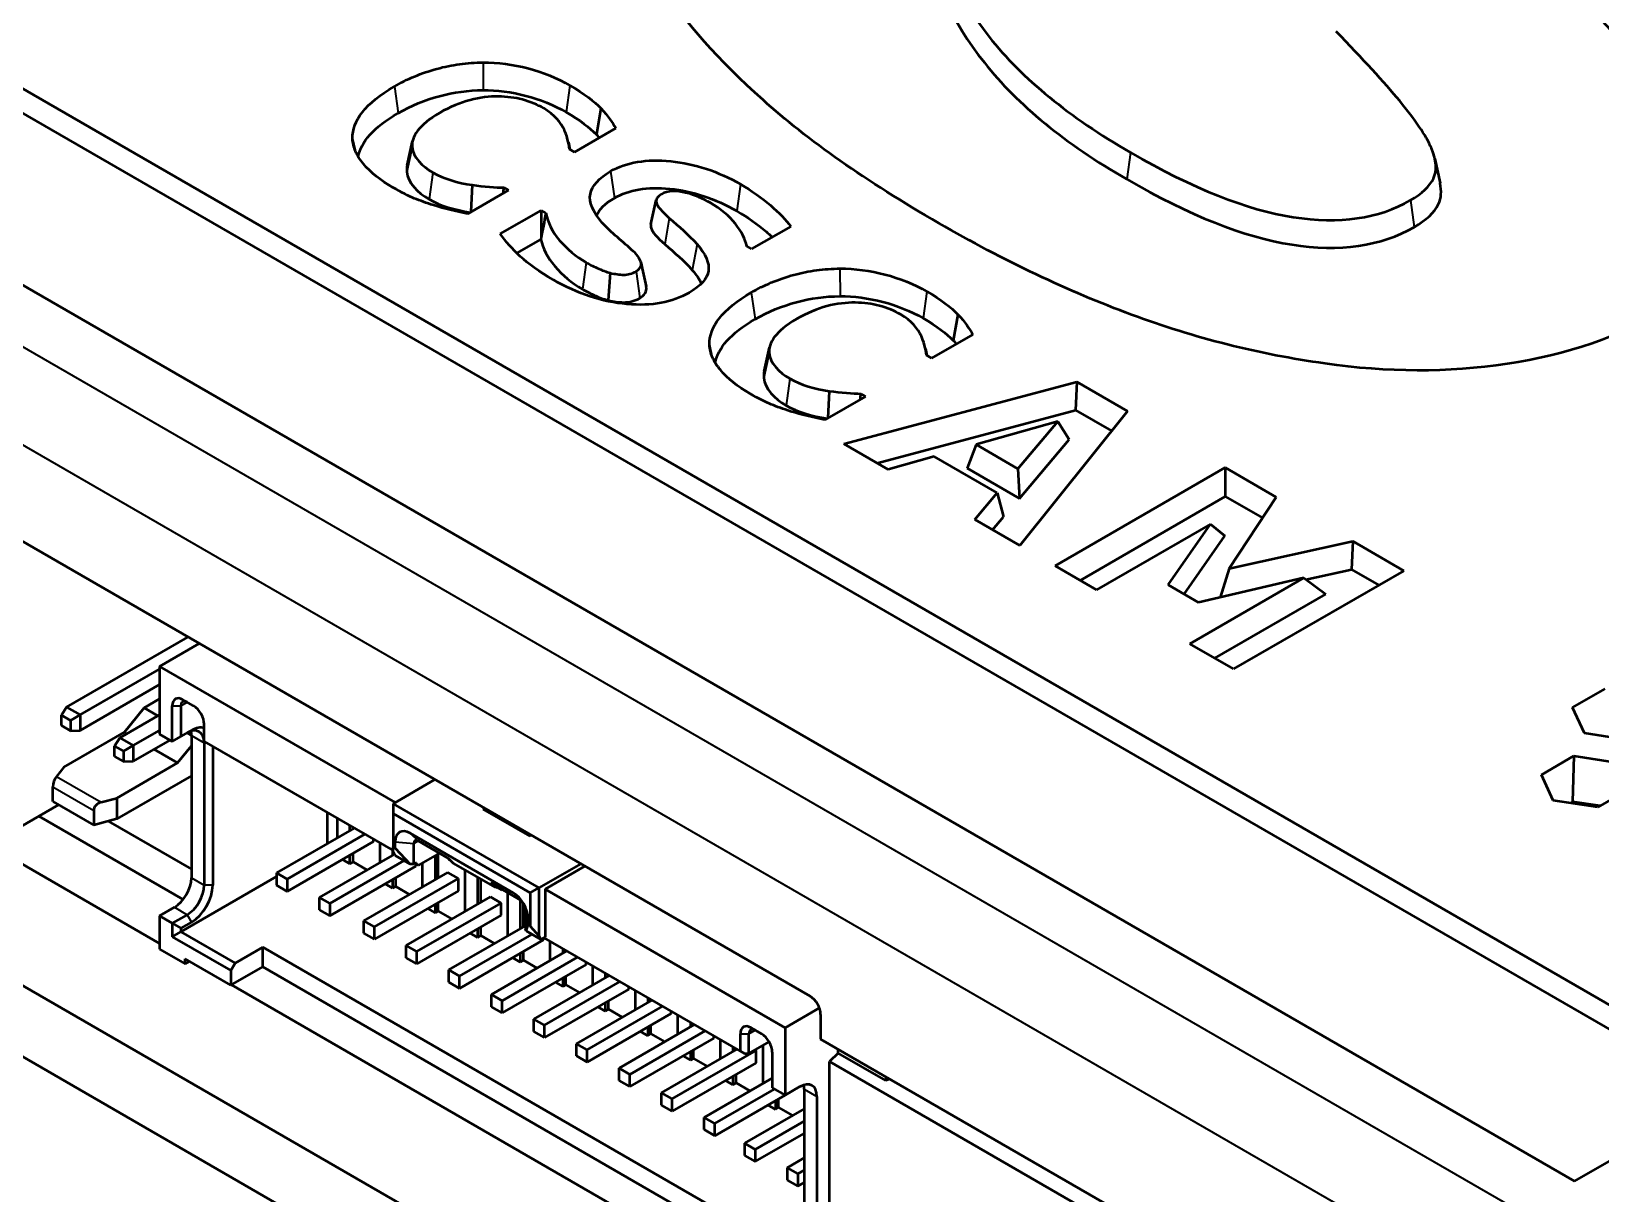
# Model space of a CAD drawing. Header units: millimetres. Extents: x 16 to 1137, y -51 to 344.
# Drawn here: x 284.8 to 336.9, y 244.2 to 282.8 of the extents above; entities that cross this region are included whole.
import ezdxf

# ---------------------------------------------------------------- set-up
doc = ezdxf.new("R2010")
doc.units = ezdxf.units.MM
doc.header["$LTSCALE"] = 1.2
doc.layers.add('외형선(ISO)', color=7, linetype='Continuous', lineweight=50)
doc.layers.add('좁은 외형선(ISO)', color=7, linetype='Continuous', lineweight=35)

msp = doc.modelspace()

# ---------------------------------------------------------------- linework, layer by layer
at = {"layer": '외형선(ISO)', "color": 7}
for p, q in [((341.709, 247.839), (270.291, 289.072)), ((270.291, 288.256), (341.002, 247.431)), ((264.635, 285.807), (336.052, 244.573)), ((303.698, 280.234), (303.545, 279.368)), ((304.192, 279.57), (302.821, 278.778)), ((297.26, 278.333), (297.435, 279.137)), ((302.618, 279.093), (302.667, 278.867)), ((302.821, 278.778), (302.655, 278.874)), ((331.411, 278.551), (331.585, 277.749)), ((300.623, 277.509), (299.27, 276.728)), ((299.418, 277.688), (299.376, 276.789)), ((300.47, 277.597), (300.623, 277.509)), ((300.353, 276.06), (301.706, 276.841)), ((301.706, 276.841), (301.706, 275.918)), ((301.706, 276.841), (301.868, 276.748)), ((310.004, 276.311), (308.702, 275.559)), ((300.905, 275.418), (301.701, 275.878)), ((308.54, 275.674), (308.545, 275.649)), ((308.702, 275.559), (308.545, 275.65)), ((304.006, 274.762), (303.935, 273.852)), ((315.562, 273.385), (315.409, 272.518)), ((309.124, 271.483), (309.299, 272.287)), ((316.056, 272.721), (314.685, 271.929)), ((274.02, 271.872), (310.651, 250.723)), ((314.482, 272.244), (314.531, 272.018)), ((314.685, 271.929), (314.518, 272.025)), ((311.281, 270.838), (311.239, 269.94)), ((311.769, 269.08), (319.513, 271.141)), ((312.334, 270.748), (312.487, 270.66)), ((319.513, 271.141), (319.475, 270.202)), ((319.513, 271.141), (321.194, 270.171)), ((312.487, 270.66), (311.134, 269.879)), ((312.869, 268.445), (319.475, 270.202)), ((321.194, 270.171), (317.624, 265.7)), ((319.475, 270.202), (320.669, 269.513)), ((318.88, 269.827), (316.165, 269.059)), ((317.555, 268.256), (318.88, 269.827)), ((318.88, 269.827), (319.263, 269.232)), ((317.605, 267.267), (319.263, 269.232)), ((313.242, 268.23), (311.769, 269.08)), ((314.775, 268.662), (313.242, 268.23)), ((316.867, 267.454), (314.775, 268.662)), ((316.165, 269.059), (315.866, 268.271)), ((316.165, 269.059), (317.555, 268.256)), ((315.866, 268.271), (317.605, 267.267)), ((317.555, 268.256), (317.605, 267.267)), ((318.79, 265.026), (324.447, 268.292)), ((324.447, 268.292), (326.142, 267.314)), ((324.447, 268.292), (324.447, 267.332)), ((342.767, 215.059), (251.55, 267.723)), ((338.878, 219.672), (255.439, 267.845)), ((316.119, 266.569), (316.867, 267.454)), ((316.867, 267.454), (317.08, 266.658)), ((319.622, 264.546), (324.447, 267.332)), ((324.447, 267.332), (325.683, 266.618)), ((326.142, 267.314), (324.576, 264.938)), ((337.113, 220.691), (257.21, 266.823)), ((317.624, 265.7), (316.119, 266.569)), ((316.714, 266.225), (317.08, 266.658)), ((323.953, 266.418), (320.166, 264.232)), ((322.545, 264.394), (323.953, 266.418)), ((323.086, 264.082), (324.438, 266.025)), ((323.953, 266.418), (324.438, 266.025)), ((324.576, 264.938), (328.686, 265.845)), ((328.686, 265.845), (328.642, 264.91)), ((328.686, 265.845), (330.381, 264.866)), ((320.166, 264.232), (318.79, 265.026)), ((323.274, 262.437), (327.061, 264.624)), ((327.061, 264.624), (323.556, 263.81)), ((324.576, 264.938), (324.282, 263.979)), ((330.381, 264.866), (324.724, 261.6)), ((327.061, 264.624), (327.795, 264.087)), ((327.127, 264.575), (328.642, 264.91)), ((328.642, 264.91), (329.549, 264.386)), ((323.556, 263.81), (322.545, 264.394)), ((324.106, 261.957), (327.795, 264.087)), ((285.939, 260.334), (289.971, 262.662)), ((290.349, 262.444), (289.027, 261.681)), ((324.724, 261.6), (323.274, 262.437)), ((286.388, 260.075), (289.027, 261.599)), ((289.027, 261.681), (289.027, 259.435)), ((289.027, 261.681), (296.858, 257.159)), ((289.027, 261.08), (286.388, 259.557)), ((335.989, 260.315), (337.071, 260.94)), ((285.939, 260.334), (285.767, 260.06)), ((285.939, 260.334), (286.388, 260.075)), ((287.862, 259.497), (288.511, 260.305)), ((288.511, 260.305), (289.027, 260.603)), ((288.511, 260.305), (288.967, 260.042)), ((289.451, 259.19), (289.451, 260.374)), ((289.734, 260.374), (289.734, 259.354)), ((290.158, 260.374), (289.805, 260.578)), ((336.385, 259.462), (335.989, 260.315)), ((285.767, 259.717), (285.767, 260.06)), ((285.767, 260.06), (286.065, 259.889)), ((286.065, 259.889), (286.388, 260.075)), ((286.065, 259.889), (286.065, 259.545)), ((286.388, 260.075), (286.388, 259.557)), ((287.706, 259.314), (289.027, 260.076)), ((290.512, 259.19), (290.512, 259.762)), ((285.767, 259.717), (286.065, 259.545)), ((285.845, 258.333), (287.862, 259.497)), ((286.065, 259.545), (286.388, 259.557)), ((287.706, 259.314), (287.535, 259.04)), ((287.706, 259.314), (288.155, 259.055)), ((287.862, 259.497), (287.943, 259.45)), ((288.155, 259.055), (289.027, 259.558)), ((289.37, 259.237), (288.155, 258.536)), ((289.027, 259.435), (289.451, 259.19)), ((289.451, 259.19), (289.734, 259.354)), ((289.734, 259.354), (290.088, 259.558)), ((289.946, 259.476), (290.088, 259.394)), ((290.088, 259.394), (290.088, 254.659)), ((337.863, 259.234), (336.385, 259.462)), ((287.535, 258.696), (287.535, 259.04)), ((287.535, 259.04), (287.832, 258.868)), ((287.535, 258.696), (287.832, 258.524)), ((287.832, 258.868), (288.155, 259.055)), ((287.832, 258.868), (287.832, 258.524)), ((288.155, 259.055), (288.155, 258.536)), ((288.841, 258.932), (289.629, 258.477)), ((289.629, 258.477), (290.088, 259.047)), ((290.512, 259.19), (296.787, 255.567)), ((290.512, 259.149), (290.512, 254.414)), ((290.795, 259.027), (290.795, 254.414)), ((334.953, 258.085), (336.035, 258.709)), ((336.035, 258.709), (335.983, 257.189)), ((336.035, 258.709), (337.513, 258.481)), ((285.845, 258.333), (285.598, 258.027)), ((287.613, 257.312), (289.629, 258.477)), ((287.832, 258.524), (288.155, 258.536)), ((285.485, 257.193), (285.485, 257.683)), ((290.088, 258.047), (287.613, 256.618)), ((298.18, 257.923), (296.787, 257.118)), ((335.349, 257.232), (334.953, 258.085)), ((285.485, 257.193), (286.841, 256.411)), ((287.082, 257.17), (287.613, 257.312)), ((287.613, 257.312), (287.613, 256.618)), ((336.827, 257.003), (335.349, 257.232)), ((335.983, 257.189), (335.907, 257.145)), ((336.903, 257.047), (335.983, 257.189)), ((337.909, 257.628), (336.827, 257.003)), ((283.193, 255.659), (285.668, 257.088)), ((285.02, 256.713), (289.816, 253.944)), ((286.841, 256.901), (286.841, 256.411)), ((287.613, 256.618), (286.841, 256.411)), ((294.613, 255.802), (294.613, 256.822)), ((294.931, 256.639), (294.931, 255.986)), ((296.787, 257.118), (296.787, 256.792)), ((296.787, 257.118), (301.631, 254.322)), ((296.787, 256.792), (301.348, 254.159)), ((296.787, 256.792), (296.787, 255.69)), ((299.824, 256.973), (299.775, 256.945)), ((299.775, 256.945), (301.331, 256.047)), ((287.323, 256.54), (290.088, 254.945)), ((295.497, 256.312), (292.916, 254.822)), ((295.851, 256.108), (293.27, 254.618)), ((295.356, 256.231), (295.356, 256.394)), ((295.462, 256.292), (295.462, 256.333)), ((297.353, 256.141), (300.783, 254.161)), ((300.551, 256.497), (300.6, 256.526)), ((300.659, 256.435), (300.708, 256.463)), ((301.062, 256.259), (301.012, 256.231)), ((301.119, 256.169), (301.119, 256.226)), ((289.027, 252.479), (283.356, 255.753)), ((293.27, 254.21), (296.133, 255.863)), ((296.133, 255.863), (296.133, 255.945)), ((296.346, 255.822), (296.346, 255.169)), ((296.77, 255.577), (296.77, 255.414)), ((296.858, 255.649), (296.787, 255.69)), ((296.787, 255.526), (296.787, 255.69)), ((296.858, 255.649), (296.858, 255.855)), ((296.858, 255.649), (297.353, 255.118)), ((297.477, 255.108), (297.477, 255.804)), ((298.626, 255.304), (297.618, 255.886)), ((301.38, 256.075), (301.331, 256.047)), ((296.832, 255.45), (294.33, 254.006)), ((297.159, 255.23), (294.684, 253.801)), ((294.684, 253.393), (297.548, 255.047)), ((295.356, 255.128), (295.108, 255.271)), ((295.356, 255.128), (295.356, 255.414)), ((295.462, 255.189), (295.356, 255.128)), ((295.462, 255.189), (295.462, 255.475)), ((295.462, 255.189), (295.921, 254.924)), ((296.858, 255.404), (296.787, 255.526)), ((297.353, 255.118), (296.858, 255.404)), ((297.477, 255.108), (297.353, 255.118)), ((297.565, 255.159), (297.477, 255.108)), ((297.53, 255.138), (297.565, 255.118)), ((297.548, 255.047), (297.548, 255.128)), ((297.565, 255.118), (297.565, 255.159)), ((297.565, 255.118), (297.636, 255.077)), ((298.328, 255.476), (297.636, 255.077)), ((297.76, 255.149), (297.76, 254.353)), ((298.184, 255.394), (298.184, 254.598)), ((298.29, 254.659), (298.29, 255.455)), ((298.626, 255.304), (298.785, 255.151)), ((298.644, 255.271), (298.644, 255.287)), ((298.685, 255.247), (298.644, 255.271)), ((300.199, 254.335), (298.785, 255.151)), ((303.024, 255.126), (301.631, 254.322)), ((301.843, 254.281), (303.165, 255.044)), ((289.734, 252.862), (292.916, 254.7)), ((292.916, 254.822), (292.916, 254.414)), ((292.916, 254.822), (293.27, 254.618)), ((293.27, 254.618), (293.27, 254.21)), ((295.815, 253.23), (298.608, 254.842)), ((296.169, 253.026), (298.962, 254.638)), ((296.77, 254.598), (296.77, 254.312)), ((296.876, 254.373), (296.876, 254.659)), ((298.962, 254.638), (298.608, 254.842)), ((298.962, 254.23), (298.962, 254.638)), ((299.174, 254.927), (299.174, 253.536)), ((299.598, 254.682), (299.598, 253.781)), ((299.704, 253.842), (299.704, 254.62)), ((292.916, 254.414), (293.27, 254.21)), ((294.33, 254.006), (294.33, 253.597)), ((294.33, 254.006), (294.684, 253.801)), ((298.962, 254.23), (296.169, 252.618)), ((296.522, 254.455), (296.77, 254.312)), ((296.876, 254.373), (296.77, 254.312)), ((296.876, 254.373), (297.335, 254.108)), ((297.229, 252.413), (300.022, 254.026)), ((300.376, 253.822), (300.022, 254.026)), ((300.199, 254.335), (300.04, 254.488)), ((301.048, 253.906), (300.04, 254.488)), ((300.199, 254.335), (300.252, 254.365)), ((300.411, 254.251), (300.232, 254.354)), ((300.411, 254.251), (300.411, 254.273)), ((300.431, 254.262), (300.411, 254.251)), ((300.588, 254.171), (300.588, 252.72)), ((301.348, 254.159), (301.631, 254.322)), ((301.348, 254.159), (301.348, 253.056)), ((301.631, 254.322), (301.631, 252.73)), ((301.843, 254.281), (309.816, 249.678)), ((301.843, 254.281), (301.843, 252.689)), ((289.522, 253.679), (289.027, 253.393)), ((294.33, 253.597), (294.684, 253.393)), ((294.684, 253.801), (294.684, 253.393)), ((297.583, 252.209), (300.376, 253.822)), ((297.937, 253.638), (298.184, 253.495)), ((298.184, 253.781), (298.184, 253.495)), ((298.29, 253.556), (298.184, 253.495)), ((298.29, 253.556), (298.29, 253.842)), ((298.29, 253.556), (298.75, 253.291)), ((300.376, 253.414), (300.376, 253.822)), ((301.012, 253.926), (301.012, 252.965)), ((301.119, 253.026), (301.119, 253.815)), ((301.189, 253.661), (301.189, 252.965)), ((289.027, 253.393), (289.027, 252.291)), ((289.027, 253.393), (289.451, 253.148)), ((289.946, 253.434), (289.451, 253.148)), ((289.451, 253.148), (289.451, 252.699)), ((289.451, 253.148), (289.734, 252.985)), ((290.088, 253.189), (289.734, 252.985)), ((289.734, 252.985), (289.734, 252.862)), ((295.815, 252.822), (295.815, 253.23)), ((296.169, 253.026), (295.815, 253.23)), ((296.169, 252.618), (296.169, 253.026)), ((300.376, 253.414), (297.583, 251.801)), ((298.644, 251.597), (301.189, 253.067)), ((299.598, 252.965), (299.598, 252.679)), ((299.704, 252.74), (299.704, 253.026)), ((301.207, 252.893), (301.189, 252.965)), ((301.207, 252.893), (301.278, 253.097)), ((301.278, 253.304), (301.278, 253.097)), ((301.348, 253.056), (301.278, 253.097)), ((301.348, 253.056), (301.631, 252.73)), ((289.451, 252.699), (289.734, 252.862)), ((289.451, 252.699), (291.396, 251.576)), ((289.734, 252.862), (291.537, 251.821)), ((296.169, 252.618), (295.815, 252.822)), ((298.997, 251.393), (301.401, 252.781)), ((301.79, 252.597), (298.997, 250.985)), ((299.351, 252.822), (299.598, 252.679)), ((299.704, 252.74), (299.598, 252.679)), ((299.704, 252.74), (300.164, 252.475)), ((301.702, 252.607), (301.207, 252.893)), ((301.631, 252.73), (301.702, 252.607)), ((301.702, 252.607), (301.843, 252.689)), ((301.79, 252.597), (301.79, 252.658)), ((308.331, 248.902), (301.808, 252.669)), ((302.002, 252.556), (302.002, 251.903)), ((289.027, 252.291), (289.876, 251.801)), ((291.396, 251.087), (289.876, 251.964)), ((289.876, 251.801), (289.876, 251.964)), ((291.537, 251.821), (292.456, 252.352)), ((292.456, 252.352), (308.508, 243.085)), ((292.456, 251.699), (292.456, 252.352)), ((297.229, 252.005), (297.229, 252.413)), ((297.583, 252.209), (297.229, 252.413)), ((297.583, 251.801), (297.229, 252.005)), ((297.583, 251.801), (297.583, 252.209)), ((300.058, 250.78), (302.568, 252.23)), ((300.411, 250.576), (302.922, 252.026)), ((300.765, 252.005), (301.012, 251.862)), ((301.012, 252.148), (301.012, 251.862)), ((301.119, 251.923), (301.012, 251.862)), ((301.119, 251.923), (301.119, 252.209)), ((301.119, 251.923), (301.578, 251.658)), ((302.427, 252.311), (302.427, 252.148)), ((302.533, 252.209), (302.533, 252.25)), ((289.876, 251.801), (290.017, 251.883)), ((291.396, 251.576), (291.537, 251.821)), ((291.396, 251.087), (292.456, 251.699)), ((291.396, 251.576), (291.396, 251.087)), ((292.456, 251.699), (307.942, 242.758)), ((298.644, 251.189), (298.644, 251.597)), ((298.997, 251.393), (298.644, 251.597)), ((298.997, 250.985), (298.997, 251.393)), ((303.204, 251.781), (300.411, 250.168)), ((301.472, 249.964), (303.982, 251.413)), ((302.533, 251.107), (302.533, 251.393)), ((303.204, 251.781), (303.204, 251.862)), ((303.417, 251.74), (303.417, 251.087)), ((303.841, 251.495), (303.841, 251.332)), ((303.947, 251.393), (303.947, 251.434)), ((307.447, 241.844), (291.417, 251.099)), ((298.997, 250.985), (298.644, 251.189)), ((301.826, 249.76), (304.336, 251.209)), ((304.619, 250.964), (301.826, 249.352)), ((302.179, 251.189), (302.427, 251.046)), ((302.427, 251.332), (302.427, 251.046)), ((302.533, 251.107), (302.427, 251.046)), ((302.533, 251.107), (302.992, 250.842)), ((304.619, 250.964), (304.619, 251.046)), ((304.831, 250.923), (304.831, 250.27)), ((300.058, 250.372), (300.058, 250.78)), ((300.411, 250.576), (300.058, 250.78)), ((300.411, 250.168), (300.058, 250.372)), ((300.411, 250.168), (300.411, 250.576)), ((302.886, 249.147), (305.396, 250.597)), ((303.24, 248.943), (305.75, 250.393)), ((303.593, 250.372), (303.841, 250.229)), ((303.841, 250.515), (303.841, 250.229)), ((303.947, 250.29), (303.947, 250.576)), ((305.255, 250.678), (305.255, 250.515)), ((305.361, 250.576), (305.361, 250.617)), ((301.472, 249.556), (301.472, 249.964)), ((301.826, 249.76), (301.472, 249.964)), ((306.033, 250.148), (303.24, 248.535)), ((303.947, 250.29), (303.841, 250.229)), ((303.947, 250.29), (304.407, 250.025)), ((306.033, 250.148), (306.033, 250.229)), ((306.245, 250.107), (306.245, 249.454)), ((306.669, 249.862), (306.669, 249.699)), ((310.957, 250.337), (309.816, 249.678)), ((310.999, 250.119), (310.999, 249.297)), ((301.826, 249.352), (301.472, 249.556)), ((301.826, 249.352), (301.826, 249.76)), ((304.3, 248.331), (306.811, 249.78)), ((304.654, 248.127), (307.164, 249.576)), ((307.447, 249.331), (304.654, 247.719)), ((305.008, 249.556), (305.255, 249.413)), ((305.255, 249.699), (305.255, 249.413)), ((305.361, 249.474), (305.255, 249.413)), ((305.361, 249.474), (305.361, 249.76)), ((305.361, 249.474), (305.821, 249.209)), ((306.775, 249.76), (306.775, 249.801)), ((307.447, 249.331), (307.447, 249.413)), ((308.331, 248.902), (308.331, 249.474)), ((308.614, 248.821), (308.614, 249.474)), ((309.038, 249.474), (308.685, 249.678)), ((309.816, 249.678), (309.816, 247.433)), ((302.886, 248.739), (302.886, 249.147)), ((303.24, 248.943), (302.886, 249.147)), ((303.24, 248.535), (303.24, 248.943)), ((305.715, 247.514), (308.225, 248.964)), ((306.068, 247.31), (308.861, 248.923)), ((306.669, 248.882), (306.669, 248.596)), ((306.775, 248.658), (306.775, 248.943)), ((307.659, 249.29), (307.659, 248.637)), ((308.084, 249.045), (308.084, 248.882)), ((308.19, 248.943), (308.19, 248.984)), ((308.331, 248.902), (308.472, 248.821)), ((308.472, 248.821), (308.614, 248.821)), ((308.614, 248.821), (309.288, 249.21)), ((308.861, 248.923), (308.826, 248.943)), ((308.861, 248.515), (308.861, 248.923)), ((309.073, 249.086), (309.073, 247.821)), ((309.392, 248.862), (309.392, 247.678)), ((310.999, 249.297), (335.4, 235.209)), ((311.584, 248.834), (311.291, 248.556)), ((311.584, 248.834), (311.584, 248.96)), ((313.166, 247.92), (311.584, 248.834)), ((303.24, 248.535), (302.886, 248.739)), ((304.3, 247.923), (304.3, 248.331)), ((304.654, 248.127), (304.3, 248.331)), ((308.861, 248.515), (306.068, 246.902)), ((306.422, 248.739), (306.669, 248.596)), ((306.775, 248.658), (306.669, 248.596)), ((306.775, 248.658), (307.235, 248.392)), ((311.291, 241.422), (311.291, 248.556)), ((311.291, 248.556), (321.464, 242.683)), ((304.654, 247.719), (304.3, 247.923)), ((304.654, 247.719), (304.654, 248.127)), ((307.129, 246.698), (309.392, 248.004)), ((307.836, 247.923), (308.084, 247.78)), ((308.084, 248.066), (308.084, 247.78)), ((308.19, 247.841), (308.084, 247.78)), ((308.19, 247.841), (308.19, 248.127)), ((308.19, 247.841), (308.649, 247.576)), ((313.166, 248.046), (313.166, 247.92)), ((313.303, 247.967), (313.166, 247.92)), ((336.052, 244.573), (341.709, 247.839)), ((305.715, 247.106), (305.715, 247.514)), ((306.068, 247.31), (305.715, 247.514)), ((306.068, 246.902), (306.068, 247.31)), ((307.482, 246.494), (309.462, 247.637)), ((309.816, 247.433), (307.482, 246.086)), ((309.392, 247.678), (309.816, 247.433)), ((309.498, 247.249), (309.498, 246.963)), ((309.604, 247.025), (309.604, 247.31)), ((309.816, 247.433), (310.311, 247.719)), ((310.452, 247.637), (310.452, 242.901)), ((310.877, 247.392), (310.877, 242.656)), ((306.068, 246.902), (305.715, 247.106)), ((307.482, 246.494), (307.129, 246.698)), ((307.129, 246.29), (307.129, 246.698)), ((310.452, 246.984), (308.472, 245.841)), ((309.25, 247.106), (309.498, 246.963)), ((309.604, 247.025), (309.498, 246.963)), ((309.604, 247.025), (310.063, 246.759)), ((307.482, 246.086), (307.129, 246.29)), ((307.482, 246.086), (307.482, 246.494)), ((310.452, 246.575), (308.826, 245.636)), ((308.472, 245.841), (308.472, 245.432)), ((308.472, 245.841), (308.826, 245.636)), ((308.826, 245.228), (310.452, 246.167)), ((308.472, 245.432), (308.826, 245.228)), ((308.826, 245.636), (308.826, 245.228)), ((310.452, 245.351), (309.887, 245.024)), ((309.887, 245.024), (309.887, 244.616)), ((309.887, 245.024), (310.24, 244.82)), ((309.887, 244.616), (310.24, 244.412)), ((310.452, 244.942), (310.24, 244.82)), ((310.24, 244.82), (310.24, 244.412)), ((310.24, 244.412), (310.452, 244.534))]:
    msp.add_line(p, q, dxfattribs=at)
for centre, major_axis, ratio, start_param, end_param in [((-225.745, 534.717), (258.111, -690.606), 0.668835, 0.956013, 0.956291), ((858.543, -90.676), (279.092, -746.744), 0.668835, 3.969802, 3.971029), ((-213.881, 527.868), (258.111, -690.606), 0.668835, 0.956013, 0.956291), ((289.805, 260.17), (-0.25, 0.433), 0.57735, 5.497787, 7.068583), ((289.946, 260.252), (-0.15, 0.26), 0.57735, 5.497787, 7.068583), ((290.158, 259.966), (-0.25, 0.433), 0.57735, 3.926991, 5.497787), ((289.946, 258.823), (0.4, 0.693), 0.57735, 5.497787, 7.068583), ((289.522, 259.068), (-0.4, -0.693), 0.57735, 2.356194, 2.582603), ((290.088, 258.741), (0.5, 0.866), 0.57735, 0.141897, 0.785398), ((285.598, 257.823), (-0.073, -0.246), 0.349506, 3.842931, 5.413727), ((287.082, 256.965), (0.217, 0.148), 0.715187, 1.116778, 2.687574), ((297.353, 255.57), (-0.35, 0.606), 0.57735, 5.497787, 7.068583), ((297.618, 255.723), (-0.1, 0.173), 0.57735, 5.497787, 7.068583), ((289.522, 254.332), (-0.4, -0.693), 0.57735, 0.785398, 2.356194), ((289.946, 254.087), (0.4, 0.693), 0.57735, 3.926991, 5.497787), ((290.088, 254.006), (0.5, 0.866), 0.57735, 3.926991, 5.497787), ((300.783, 253.59), (0.35, -0.606), 0.57735, 0.785398, 2.356194), ((301.048, 253.743), (0.1, -0.173), 0.57735, 2.221668, 2.356194), ((301.048, 253.743), (0.1, -0.173), 0.57735, 0.785398, 0.919924), ((310.64, 250.314), (-0.25, 0.433), 0.59503, 3.94207, 5.482708), ((308.685, 249.27), (-0.25, 0.433), 0.57735, 5.497787, 7.068583), ((308.826, 249.352), (-0.15, 0.26), 0.57735, 5.497787, 7.068583), ((309.038, 249.066), (-0.25, 0.433), 0.57735, 3.926991, 5.497787), ((310.311, 247.065), (0.4, 0.693), 0.57735, 5.497787, 7.068583), ((309.887, 247.31), (0.4, 0.693), 0.57735, 5.497787, 5.724195)]:
    msp.add_ellipse(centre, major_axis=major_axis, ratio=ratio, start_param=start_param, end_param=end_param, dxfattribs=at)
for points, knots in [([(314.765, 286.856), (314.888, 285.416), (315.5, 284.001), (317.701, 281.219), (319.267, 279.937), (321.299, 278.764)], [0, 0, 0, 0, 0.5, 0.5, 1, 1, 1, 1]), ([(314.592, 285.995), (314.724, 284.555), (315.341, 283.141), (317.549, 280.349), (319.13, 279.056), (321.174, 277.876)], [0, 0, 0, 0, 0.497737, 0.497737, 1, 1, 1, 1]), ([(334.611, 286.137), (334.756, 285.74), (335.124, 285.205), (336.298, 283.849), (337.014, 283.081), (337.862, 282.216), (337.863, 282.216), (337.863, 282.216)], [0, 0, 0, 0, 0.499557, 0.499557, 0.999926, 0.999926, 1, 1, 1, 1]), ([(314.926, 276.418), (312.51, 277.813), (310.563, 279.177), (307.607, 281.844), (306.491, 283.092), (305.737, 284.256)], [0, 0, 0, 0, 0.5, 0.5, 1, 1, 1, 1]), ([(331.297, 278.911), (331.112, 279.337), (330.762, 279.86), (329.73, 281.095), (329.026, 281.866), (328.133, 282.79)], [0, 0, 0, 0, 0.5, 0.5, 1, 1, 1, 1]), ([(296.832, 280.962), (297.246, 281.201), (297.718, 281.406), (298.491, 281.615), (298.744, 281.666), (299.259, 281.736), (299.517, 281.755), (299.778, 281.757)], [0, 0, 0, 0, 0.1756226, 0.1756226, 0.2563338, 0.2563338, 0.3347845, 0.3347845, 0.3347845, 0.3347845]), ([(301.796, 280.234), (301.589, 280.353), (301.354, 280.453), (300.964, 280.555), (300.836, 280.579), (300.566, 280.615), (300.427, 280.624), (300.286, 280.626)], [0, 0, 0, 0, 0.0876658, 0.0876658, 0.1282826, 0.1282826, 0.1706005, 0.1706005, 0.1706005, 0.1706005]), ([(296.785, 277.603), (296.388, 277.832), (296.045, 278.096), (295.694, 278.522), (295.605, 278.661), (295.482, 278.945), (295.448, 279.088), (295.442, 279.232)], [0, 0, 0, 0, 0.1687361, 0.1687361, 0.2460794, 0.2460794, 0.32119, 0.32119, 0.32119, 0.32119]), ([(302.655, 278.874), (302.641, 278.984), (302.62, 279.094), (302.548, 279.362), (302.5, 279.469), (302.484, 279.506)], [0, 0, 0, 0, 0.0570219, 0.0570219, 0.1409572, 0.1409572, 0.1409572, 0.1409572]), ([(304.02, 278.14), (304.546, 278.444), (305.212, 278.555), (306.822, 278.393), (307.595, 278.139), (308.337, 277.711)], [0, 0, 0, 0, 0.5, 0.5, 1, 1, 1, 1]), ([(321.299, 278.764), (323.362, 277.573), (325.163, 276.858), (328.241, 276.378), (329.542, 276.565), (330.604, 277.178)], [0, 0, 0, 0, 0.5, 0.5, 1, 1, 1, 1]), ([(330.604, 277.178), (330.989, 277.4), (331.243, 277.64), (331.489, 278.155), (331.466, 278.493), (331.297, 278.911)], [0, 0, 0, 0, 0.5, 0.5, 1, 1, 1, 1]), ([(303.742, 276.433), (303.422, 276.796), (303.29, 277.114), (303.401, 277.662), (303.625, 277.912), (304.02, 278.14)], [0, 0, 0, 0, 0.5, 0.5, 1, 1, 1, 1]), ([(298.134, 277.011), (297.897, 277.087), (297.684, 277.164), (297.305, 277.319), (297.069, 277.439), (296.785, 277.603)], [0, 0, 0, 0, 0.5, 0.5, 1, 1, 1, 1]), ([(304.144, 277.251), (304.63, 277.532), (305.224, 277.634), (306.749, 277.481), (307.488, 277.24), (308.213, 276.822)], [0, 0, 0, 0, 0.5, 0.5, 1, 1, 1, 1]), ([(306.509, 277.428), (306.373, 277.463), (306.231, 277.479), (305.936, 277.472), (305.813, 277.442), (305.714, 277.385)], [0, 0, 0, 0, 0.5, 0.5, 1, 1, 1, 1]), ([(308.337, 277.711), (308.71, 277.495), (309.041, 277.262), (309.623, 276.759), (309.847, 276.526), (310.004, 276.311)], [0, 0, 0, 0, 0.5, 0.5, 1, 1, 1, 1]), ([(321.174, 277.876), (323.246, 276.679), (325.068, 275.951), (328.244, 275.456), (329.624, 275.651), (330.729, 276.289)], [0, 0, 0, 0, 0.5, 0.5, 1, 1, 1, 1]), ([(330.729, 276.289), (331.133, 276.523), (331.402, 276.774), (331.629, 277.249), (331.643, 277.482), (331.585, 277.749)], [0, 0, 0, 0, 0.4998535, 0.4998535, 0.847776, 0.847776, 0.847776, 0.847776]), ([(305.714, 277.385), (305.563, 277.298), (305.505, 277.199), (305.573, 276.975), (305.716, 276.809), (305.968, 276.588)], [0, 0, 0, 0, 0.5, 0.5, 1, 1, 1, 1]), ([(308.545, 275.65), (308.499, 275.886), (308.373, 276.135), (307.96, 276.657), (307.685, 276.888), (307.34, 277.087)], [0, 0, 0, 0, 0.5, 0.5, 1, 1, 1, 1]), ([(301.868, 276.748), (301.926, 276.437), (302.078, 276.136), (302.567, 275.555), (302.862, 275.31), (303.207, 275.111)], [0, 0, 0, 0, 0.5, 0.5, 1, 1, 1, 1]), ([(308.213, 276.822), (308.578, 276.611), (308.9, 276.384), (309.257, 276.076), (309.325, 276.015), (309.388, 275.955)], [0, 0, 0, 0, 0.5262066, 0.5262066, 0.658355, 0.658355, 0.658355, 0.658355]), ([(302.117, 274.535), (301.649, 274.805), (301.282, 275.064), (300.749, 275.56), (300.528, 275.81), (300.353, 276.06)], [0, 0, 0, 0, 0.5, 0.5, 1, 1, 1, 1]), ([(301.706, 275.918), (301.705, 275.911), (301.704, 275.905), (301.703, 275.891), (301.702, 275.885), (301.701, 275.878)], [0.000001, 0.000001, 0.000001, 0.000001, 0.002092361, 0.002092361, 0.004183723, 0.004183723, 0.004183723, 0.004183723]), ([(305.36, 276.377), (305.351, 276.337), (305.352, 276.295), (305.408, 276.11), (305.562, 275.942), (305.821, 275.716)], [0.3523999, 0.3523999, 0.3523999, 0.3523999, 0.5000764, 0.5000764, 1, 1, 1, 1]), ([(327.764, 271.752), (325.578, 272.055), (323.435, 272.594), (319.233, 274.15), (317.097, 275.165), (314.926, 276.418)], [0, 0, 0, 0, 0.5, 0.5, 1, 1, 1, 1]), ([(301.701, 275.878), (301.767, 275.571), (301.922, 275.271), (302.416, 274.685), (302.721, 274.431), (303.082, 274.223)], [0, 0, 0, 0, 0.488724, 0.488724, 1, 1, 1, 1]), ([(304.865, 274.815), (304.991, 274.888), (305.046, 274.98), (305.015, 275.204), (304.931, 275.333), (304.777, 275.479)], [0, 0, 0, 0, 0.5, 0.5, 1, 1, 1, 1]), ([(306.892, 275.719), (307.181, 275.385), (307.307, 275.088), (307.234, 274.569), (307.02, 274.326), (306.629, 274.101)], [0, 0, 0, 0, 0.5, 0.5, 1, 1, 1, 1]), ([(303.207, 275.111), (303.296, 275.06), (303.42, 274.997), (303.737, 274.849), (303.879, 274.796), (304.006, 274.762)], [0, 0, 0, 0, 0.5, 0.5, 1, 1, 1, 1]), ([(308.695, 274.112), (309.109, 274.351), (309.582, 274.557), (310.355, 274.765), (310.607, 274.817), (311.123, 274.887), (311.381, 274.905), (311.642, 274.907)], [0, 0, 0, 0, 0.1756226, 0.1756226, 0.2563338, 0.2563338, 0.3347845, 0.3347845, 0.3347845, 0.3347845]), ([(306.629, 274.101), (306.071, 273.779), (305.383, 273.654), (303.742, 273.798), (302.927, 274.068), (302.117, 274.535)], [0, 0, 0, 0, 0.5, 0.5, 1, 1, 1, 1]), ([(304.006, 274.762), (304.084, 274.743), (304.161, 274.729), (304.31, 274.709), (304.383, 274.704), (304.524, 274.702), (304.594, 274.711), (304.731, 274.748), (304.798, 274.777), (304.865, 274.815)], [0, 0, 0, 0, 0.25, 0.25, 0.5, 0.5, 0.75, 0.75, 1, 1, 1, 1]), ([(303.082, 274.223), (303.18, 274.166), (303.304, 274.104), (303.632, 273.951), (303.789, 273.891), (303.933, 273.853), (303.934, 273.852), (303.935, 273.852)], [0, 0, 0, 0, 0.497987, 0.497987, 0.995975, 0.995975, 1, 1, 1, 1]), ([(303.935, 273.852), (303.936, 273.852), (303.937, 273.851), (304.025, 273.831), (304.111, 273.815), (304.282, 273.792), (304.359, 273.786), (304.541, 273.784), (304.647, 273.797), (304.828, 273.846), (304.912, 273.882), (304.989, 273.927)], [0, 0, 0, 0, 0.003387, 0.003387, 0.25254, 0.25254, 0.501693, 0.501693, 0.750847, 0.750847, 1, 1, 1, 1]), ([(304.989, 273.927), (305.152, 274.021), (305.225, 274.149), (305.205, 274.293), (305.204, 274.303), (305.202, 274.313)], [0, 0, 0, 0, 0.4997655, 0.4997655, 0.5348998, 0.5348998, 0.5348998, 0.5348998]), ([(313.66, 273.385), (313.453, 273.504), (313.217, 273.604), (312.827, 273.705), (312.7, 273.73), (312.43, 273.765), (312.291, 273.775), (312.15, 273.777)], [0, 0, 0, 0, 0.0876658, 0.0876658, 0.1282826, 0.1282826, 0.1706005, 0.1706005, 0.1706005, 0.1706005]), ([(339.216, 273.592), (337.585, 272.65), (335.784, 272.032), (331.843, 271.446), (329.827, 271.45), (327.764, 271.752)], [0, 0, 0, 0, 0.5, 0.5, 1, 1, 1, 1]), ([(308.649, 270.753), (308.251, 270.983), (307.909, 271.246), (307.558, 271.672), (307.469, 271.812), (307.346, 272.096), (307.312, 272.238), (307.305, 272.382)], [0, 0, 0, 0, 0.1687361, 0.1687361, 0.2460794, 0.2460794, 0.32119, 0.32119, 0.32119, 0.32119]), ([(314.518, 272.025), (314.505, 272.134), (314.484, 272.245), (314.414, 272.503), (314.385, 272.572), (314.348, 272.657)], [0, 0, 0, 0, 0.0570219, 0.0570219, 0.1355078, 0.1355078, 0.1355078, 0.1355078]), ([(309.998, 270.161), (309.761, 270.238), (309.547, 270.315), (309.169, 270.469), (308.932, 270.59), (308.649, 270.753)], [0, 0, 0, 0, 0.5, 0.5, 1, 1, 1, 1])]:
    msp.add_open_spline(points, degree=3, knots=knots, dxfattribs=at)
for points in [[(299.778, 281.757), (300.763, 281.76), (301.811, 281.489), (302.669, 280.994)], [(295.442, 279.232), (295.423, 279.81), (295.872, 280.408), (296.832, 280.962)], [(296.956, 280.074), (297.828, 280.577), (298.801, 280.831), (299.779, 280.838)], [(300.286, 280.626), (299.696, 280.633), (299.019, 280.476), (298.342, 280.085)], [(299.779, 280.838), (300.708, 280.841), (301.713, 280.585), (302.544, 280.106)], [(302.669, 280.994), (303.145, 280.719), (303.456, 280.474), (303.698, 280.234)], [(295.633, 278.629), (295.718, 279.109), (296.142, 279.604), (296.956, 280.074)], [(298.342, 280.085), (297.633, 279.676), (297.392, 279.276), (297.423, 278.946)], [(302.484, 279.506), (302.361, 279.762), (302.165, 280.021), (301.796, 280.234)], [(302.544, 280.106), (303.009, 279.837), (303.31, 279.6), (303.545, 279.368)], [(303.698, 280.234), (303.938, 279.983), (304.082, 279.747), (304.192, 279.57)], [(303.545, 279.368), (303.581, 279.33), (303.615, 279.292), (303.646, 279.255)], [(297.423, 278.946), (297.453, 278.611), (297.749, 278.31), (298.115, 278.099)], [(297.26, 278.333), (297.244, 278.261), (297.24, 278.192), (297.247, 278.125)], [(297.247, 278.125), (297.28, 277.757), (297.601, 277.435), (297.991, 277.21)], [(298.115, 278.099), (298.464, 277.898), (298.941, 277.751), (299.418, 277.688)], [(299.418, 277.688), (299.798, 277.629), (300.22, 277.604), (300.47, 277.597)], [(297.991, 277.21), (298.358, 276.998), (298.854, 276.845), (299.352, 276.776)], [(299.27, 276.728), (298.859, 276.822), (298.507, 276.896), (298.134, 277.011)], [(303.554, 276.672), (303.637, 276.877), (303.83, 277.07), (304.144, 277.251)], [(305.36, 276.377), (305.418, 276.647), (305.476, 276.916), (305.534, 277.186)], [(307.34, 277.087), (307.094, 277.229), (306.822, 277.353), (306.509, 277.428)], [(304.777, 275.479), (304.456, 275.776), (304.021, 276.118), (303.742, 276.433)], [(305.968, 276.588), (306.3, 276.295), (306.592, 276.058), (306.892, 275.719)], [(305.821, 275.716), (306.155, 275.421), (306.441, 275.188), (306.734, 274.857)], [(305.027, 275.116), (305.085, 274.848), (305.143, 274.58), (305.202, 274.313)], [(311.642, 274.907), (312.627, 274.91), (313.674, 274.64), (314.532, 274.144)], [(306.734, 274.857), (306.876, 274.693), (306.975, 274.541), (307.034, 274.4)], [(307.305, 272.382), (307.287, 272.96), (307.736, 273.559), (308.695, 274.112)], [(308.82, 273.224), (309.692, 273.727), (310.665, 273.982), (311.643, 273.989)], [(311.643, 273.989), (312.572, 273.992), (313.577, 273.736), (314.408, 273.256)], [(314.532, 274.144), (315.009, 273.869), (315.32, 273.624), (315.562, 273.385)], [(312.15, 273.777), (311.56, 273.784), (310.882, 273.626), (310.205, 273.235)], [(314.348, 272.657), (314.225, 272.912), (314.029, 273.172), (313.66, 273.385)], [(315.562, 273.385), (315.801, 273.133), (315.946, 272.898), (316.056, 272.721)], [(307.497, 271.78), (307.582, 272.26), (308.006, 272.754), (308.82, 273.224)], [(310.205, 273.235), (309.497, 272.826), (309.256, 272.427), (309.286, 272.097)], [(314.408, 273.256), (314.873, 272.987), (315.174, 272.75), (315.409, 272.518)], [(315.409, 272.518), (315.445, 272.48), (315.478, 272.443), (315.51, 272.406)], [(309.286, 272.097), (309.317, 271.761), (309.613, 271.461), (309.979, 271.249)], [(309.124, 271.483), (309.108, 271.412), (309.104, 271.342), (309.11, 271.275)], [(309.11, 271.275), (309.144, 270.908), (309.465, 270.585), (309.854, 270.361)], [(309.979, 271.249), (310.327, 271.048), (310.805, 270.902), (311.281, 270.838)], [(311.281, 270.838), (311.662, 270.779), (312.083, 270.755), (312.334, 270.748)], [(309.854, 270.361), (310.222, 270.148), (310.718, 269.996), (311.216, 269.926)], [(311.134, 269.879), (310.723, 269.972), (310.371, 270.046), (309.998, 270.161)]]:
    msp.add_open_spline(points, degree=3, dxfattribs=at)
at = {"layer": '좁은 외형선(ISO)', "color": 7}
for p, q in [((338.527, 241.103), (258.624, 287.235)), ((257.21, 284.786), (337.113, 238.654)), ((299.778, 281.757), (299.779, 280.838)), ((296.832, 280.962), (296.956, 280.074)), ((302.669, 280.994), (302.544, 280.106)), ((295.442, 279.232), (295.524, 278.851)), ((297.423, 278.946), (297.247, 278.125)), ((321.299, 278.764), (321.174, 277.876)), ((298.115, 278.099), (297.991, 277.21)), ((304.02, 278.14), (304.144, 277.251)), ((308.337, 277.711), (308.213, 276.822)), ((330.604, 277.178), (330.729, 276.289)), ((305.968, 276.588), (305.821, 275.716)), ((306.892, 275.719), (306.734, 274.857)), ((303.207, 275.111), (303.082, 274.223)), ((311.642, 274.907), (311.643, 273.989)), ((304.865, 274.815), (304.989, 273.927)), ((308.695, 274.112), (308.82, 273.224)), ((314.532, 274.144), (314.408, 273.256)), ((307.305, 272.382), (307.388, 272.002)), ((309.286, 272.097), (309.11, 271.275)), ((309.979, 271.249), (309.854, 270.361)), ((289.451, 260.374), (289.734, 260.374)), ((289.734, 260.374), (289.946, 260.497)), ((290.088, 259.394), (290.512, 259.149)), ((290.512, 259.149), (290.583, 259.149)), ((285.485, 257.683), (286.841, 256.901)), ((285.598, 258.027), (287.082, 257.17)), ((297.353, 256.141), (297.618, 255.886)), ((296.858, 255.855), (297.477, 255.804)), ((297.477, 255.804), (297.618, 255.886)), ((290.088, 254.659), (290.512, 254.414)), ((290.795, 254.414), (290.512, 254.414)), ((300.783, 254.161), (301.048, 253.906)), ((289.522, 253.679), (289.946, 253.434)), ((301.278, 253.304), (301.189, 253.661)), ((289.946, 253.434), (290.088, 253.189)), ((308.331, 249.474), (308.614, 249.474)), ((308.614, 249.474), (308.826, 249.596)), ((310.452, 247.637), (310.877, 247.392))]:
    msp.add_line(p, q, dxfattribs=at)

doc.saveas('drawing.dxf')
